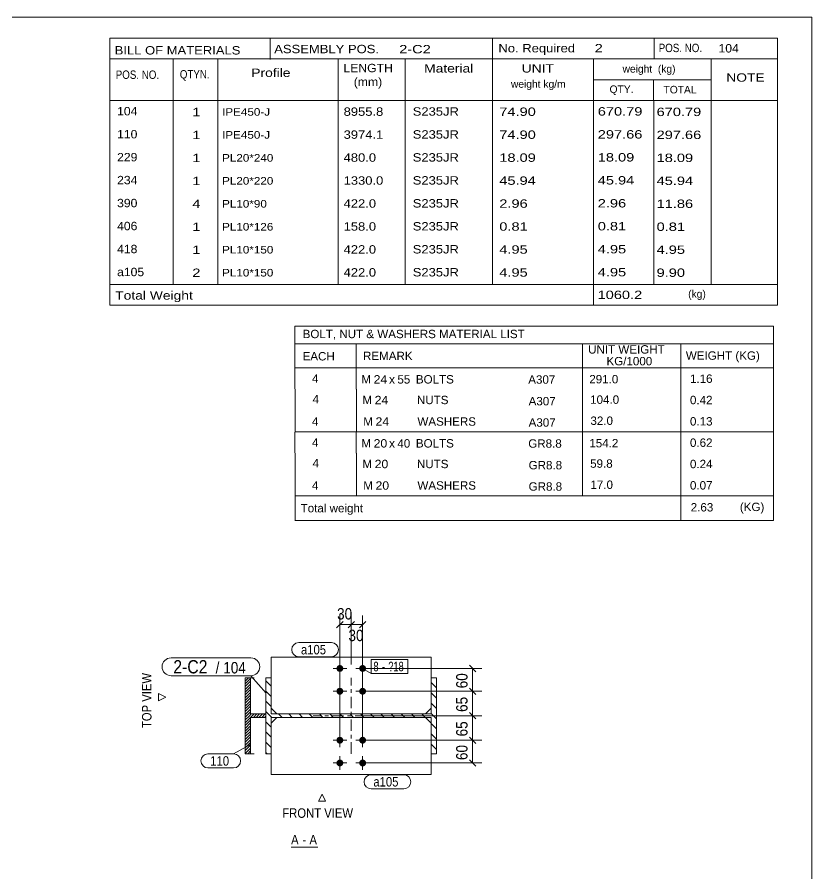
# Model space of a CAD drawing. Header units: millimetres. Extents: x 2 to 579, y 1 to 825.
# Drawn here: x 369.5 to 579, y 599.3 to 825 of the extents above; entities that cross this region are included whole.
import ezdxf

# ---------------------------------------------------------------- set-up
doc = ezdxf.new("R2010")
doc.units = ezdxf.units.MM
for name, pattern in [('XKITLINE00', [0]), ('XKITLINE01', [4, 1, -1, 1, -1]), ('XKITLINE03', [6, 3, -1, 1, -1])]:
    doc.linetypes.add(name, pattern=pattern)
for name, color, linetype, lineweight in [('Bolt', 3, 'Continuous', 0), ('BoltMark', 7, 'Continuous', 0), ('Dimensions', 7, 'Continuous', 0), ('DrawingSheet', 5, 'Continuous', 0), ('OtherObjectType', 7, 'Continuous', 0), ('Part', 2, 'Continuous', 0), ('PartMark', 7, 'Continuous', 0)]:
    doc.layers.add(name, color=color, linetype=linetype, lineweight=lineweight)
doc.styles.add('ARIAL', font='ARIAL.TTF')
doc.styles.add('ARIAL_NARROW', font='ARIALN.TTF')

# ---------------------------------------------------------------- blocks, each defined once
blk = doc.blocks.new('*A3')
at = {"layer": 'Part', "color": 7, "linetype": 'XKITLINE00', "lineweight": 0}
for p, q in [((436.5, 648.78), (435.1, 650.18)), ((480.1, 650.98), (480.1, 650.98)), ((480.1, 650.98), (480.1, 650.98)), ((478.75, 649.63), (478.7, 649.68)), ((480.1, 648.28), (478.75, 649.63)), ((436.5, 646.08), (435.1, 647.48)), ((480.1, 645.59), (478.7, 646.99)), ((436.5, 643.39), (435.1, 644.79)), ((480.1, 642.89), (478.7, 644.29)), ((436.67, 640.53), (435.1, 642.09)), ((439.36, 640.53), (438.46, 641.43)), ((442.06, 640.53), (441.16, 641.43)), ((444.75, 640.53), (443.85, 641.43)), ((447.44, 640.53), (446.54, 641.43)), ((450.14, 640.53), (449.24, 641.43)), ((452.83, 640.53), (451.93, 641.43)), ((455.53, 640.53), (454.63, 641.43)), ((458.22, 640.53), (457.32, 641.43)), ((460.92, 640.53), (460.02, 641.43)), ((463.61, 640.53), (462.71, 641.43)), ((466.3, 640.53), (465.4, 641.43)), ((469, 640.53), (468.1, 641.43)), ((471.69, 640.53), (470.79, 641.43)), ((474.39, 640.53), (473.49, 641.43)), ((477.08, 640.53), (476.18, 641.43)), ((480.1, 640.2), (478.7, 641.6)), ((436.5, 638), (435.1, 639.4)), ((480.1, 637.51), (478.7, 638.91)), ((436.5, 635.31), (435.1, 636.71)), ((480.1, 634.81), (478.7, 636.21)), ((436.5, 632.61), (435.1, 634.01)), ((480.1, 632.12), (478.7, 633.52)), ((435.44, 630.98), (435.1, 631.32))]:
    blk.add_line(p, q, dxfattribs=at)
blk = doc.blocks.new('*A4')
at = {"layer": 'Part', "color": 7, "linetype": 'XKITLINE00', "lineweight": 0}
for p, q in [((429.8, 650.98), (429.66, 650.84)), ((430.53, 650.98), (429.66, 650.11)), ((431.07, 650.78), (429.66, 649.38)), ((431.07, 650.05), (429.66, 648.64)), ((431.07, 649.32), (429.66, 647.91)), ((431.07, 648.58), (429.66, 647.18)), ((431.07, 647.85), (429.66, 646.45)), ((431.07, 647.12), (429.66, 645.71)), ((431.07, 646.39), (429.66, 644.98)), ((431.07, 645.65), (429.66, 644.25)), ((431.07, 644.92), (429.66, 643.52)), ((431.07, 644.19), (429.66, 642.78)), ((431.07, 643.46), (429.66, 642.05)), ((429.97, 641.62), (429.66, 641.32)), ((430.34, 641.26), (429.66, 640.58)), ((431.07, 642.72), (429.97, 641.62)), ((431.07, 641.99), (430.34, 641.26)), ((431.24, 641.43), (430.7, 640.89)), ((431.97, 641.43), (431.07, 640.53)), ((432.7, 641.43), (431.8, 640.53)), ((433.43, 641.43), (432.53, 640.53)), ((434.17, 641.43), (433.27, 640.53)), ((434.9, 641.43), (434, 640.53)), ((430.7, 640.89), (429.66, 639.85)), ((431.07, 640.53), (429.66, 639.12)), ((431.07, 639.79), (429.66, 638.39)), ((431.07, 639.06), (429.66, 637.65)), ((435.1, 640.9), (434.73, 640.53)), ((431.07, 638.33), (429.66, 636.92)), ((431.07, 637.6), (429.66, 636.19)), ((431.07, 636.86), (429.66, 635.46)), ((431.07, 636.13), (429.66, 634.72)), ((431.07, 635.4), (429.66, 633.99)), ((431.07, 634.66), (429.66, 633.26)), ((431.07, 633.93), (429.66, 632.53)), ((431.07, 633.2), (429.66, 631.79)), ((431.07, 632.47), (429.66, 631.06)), ((431.07, 631.73), (430.31, 630.98))]:
    blk.add_line(p, q, dxfattribs=at)
blk = doc.blocks.new('*A52')
at = {"layer": 'Bolt'}
for points in [[(455.5, 653.38), (455.5, 653.34), (455.49, 653.29), (455.48, 653.25), (455.47, 653.21), (455.46, 653.16), (455.45, 653.12), (455.43, 653.08), (455.41, 653.04), (455.39, 653), (455.37, 652.96), (455.35, 652.93), (455.32, 652.89), (455.3, 652.85), (455.27, 652.82), (455.24, 652.79), (455.2, 652.76), (455.17, 652.73), (455.14, 652.7), (455.1, 652.68), (455.06, 652.65), (455.02, 652.63), (454.98, 652.61), (454.94, 652.59), (454.9, 652.58), (454.86, 652.56), (454.82, 652.55), (454.78, 652.54), (454.73, 652.54), (454.69, 652.53), (454.64, 652.53), (454.6, 652.53), (454.56, 652.53), (454.51, 652.53), (454.47, 652.54), (454.42, 652.54), (454.38, 652.55), (454.34, 652.56), (454.3, 652.58), (454.26, 652.59), (454.22, 652.61), (454.18, 652.63), (454.14, 652.65), (454.1, 652.68), (454.06, 652.7), (454.03, 652.73), (454, 652.76), (453.96, 652.79), (453.93, 652.82), (453.9, 652.85), (453.88, 652.89), (453.85, 652.93), (453.83, 652.96), (453.81, 653), (453.79, 653.04), (453.77, 653.08), (453.75, 653.12), (453.74, 653.16), (453.73, 653.21), (453.72, 653.25), (453.71, 653.29), (453.7, 653.34), (453.7, 653.38), (453.7, 653.43), (453.7, 653.47), (453.7, 653.51), (453.71, 653.56), (453.72, 653.6), (453.73, 653.64), (453.74, 653.69), (453.75, 653.73), (453.77, 653.77), (453.79, 653.81), (453.81, 653.85), (453.83, 653.89), (453.85, 653.93), (453.88, 653.96), (453.9, 654), (453.93, 654.03), (453.96, 654.06), (454, 654.09), (454.03, 654.12), (454.06, 654.15), (454.1, 654.17), (454.14, 654.2), (454.18, 654.22), (454.22, 654.24), (454.26, 654.26), (454.3, 654.27), (454.34, 654.29), (454.38, 654.3), (454.42, 654.31), (454.47, 654.32), (454.51, 654.32), (454.56, 654.32), (454.6, 654.33), (454.64, 654.32), (454.69, 654.32), (454.73, 654.32), (454.78, 654.31), (454.82, 654.3), (454.86, 654.29), (454.9, 654.27), (454.94, 654.26), (454.98, 654.24), (455.02, 654.22), (455.06, 654.2), (455.1, 654.17), (455.14, 654.15), (455.17, 654.12), (455.2, 654.09), (455.24, 654.06), (455.27, 654.03), (455.3, 654), (455.32, 653.96), (455.35, 653.93), (455.37, 653.89), (455.39, 653.85), (455.41, 653.81), (455.43, 653.77), (455.45, 653.73), (455.46, 653.69), (455.47, 653.64), (455.48, 653.6), (455.49, 653.56), (455.5, 653.51), (455.5, 653.47), (455.5, 653.43)], [(461.5, 653.38), (461.5, 653.34), (461.49, 653.29), (461.48, 653.25), (461.47, 653.21), (461.46, 653.16), (461.45, 653.12), (461.43, 653.08), (461.41, 653.04), (461.39, 653), (461.37, 652.96), (461.35, 652.93), (461.32, 652.89), (461.3, 652.85), (461.27, 652.82), (461.24, 652.79), (461.2, 652.76), (461.17, 652.73), (461.14, 652.7), (461.1, 652.68), (461.06, 652.65), (461.02, 652.63), (460.98, 652.61), (460.94, 652.59), (460.9, 652.58), (460.86, 652.56), (460.82, 652.55), (460.78, 652.54), (460.73, 652.54), (460.69, 652.53), (460.64, 652.53), (460.6, 652.53), (460.56, 652.53), (460.51, 652.53), (460.47, 652.54), (460.42, 652.54), (460.38, 652.55), (460.34, 652.56), (460.3, 652.58), (460.26, 652.59), (460.22, 652.61), (460.18, 652.63), (460.14, 652.65), (460.1, 652.68), (460.06, 652.7), (460.03, 652.73), (460, 652.76), (459.96, 652.79), (459.93, 652.82), (459.9, 652.85), (459.88, 652.89), (459.85, 652.93), (459.83, 652.96), (459.81, 653), (459.79, 653.04), (459.77, 653.08), (459.75, 653.12), (459.74, 653.16), (459.73, 653.21), (459.72, 653.25), (459.71, 653.29), (459.7, 653.34), (459.7, 653.38), (459.7, 653.43), (459.7, 653.47), (459.7, 653.51), (459.71, 653.56), (459.72, 653.6), (459.73, 653.64), (459.74, 653.69), (459.75, 653.73), (459.77, 653.77), (459.79, 653.81), (459.81, 653.85), (459.83, 653.89), (459.85, 653.93), (459.88, 653.96), (459.9, 654), (459.93, 654.03), (459.96, 654.06), (460, 654.09), (460.03, 654.12), (460.06, 654.15), (460.1, 654.17), (460.14, 654.2), (460.18, 654.22), (460.22, 654.24), (460.26, 654.26), (460.3, 654.27), (460.34, 654.29), (460.38, 654.3), (460.42, 654.31), (460.47, 654.32), (460.51, 654.32), (460.56, 654.32), (460.6, 654.33), (460.64, 654.32), (460.69, 654.32), (460.73, 654.32), (460.78, 654.31), (460.82, 654.3), (460.86, 654.29), (460.9, 654.27), (460.94, 654.26), (460.98, 654.24), (461.02, 654.22), (461.06, 654.2), (461.1, 654.17), (461.14, 654.15), (461.17, 654.12), (461.2, 654.09), (461.24, 654.06), (461.27, 654.03), (461.3, 654), (461.32, 653.96), (461.35, 653.93), (461.37, 653.89), (461.39, 653.85), (461.41, 653.81), (461.43, 653.77), (461.45, 653.73), (461.46, 653.69), (461.47, 653.64), (461.48, 653.6), (461.49, 653.56), (461.5, 653.51), (461.5, 653.47), (461.5, 653.43)], [(455.5, 647.38), (455.5, 647.34), (455.49, 647.29), (455.48, 647.25), (455.47, 647.21), (455.46, 647.16), (455.45, 647.12), (455.43, 647.08), (455.41, 647.04), (455.39, 647), (455.37, 646.96), (455.35, 646.93), (455.32, 646.89), (455.3, 646.85), (455.27, 646.82), (455.24, 646.79), (455.2, 646.76), (455.17, 646.73), (455.14, 646.7), (455.1, 646.68), (455.06, 646.65), (455.02, 646.63), (454.98, 646.61), (454.94, 646.59), (454.9, 646.58), (454.86, 646.56), (454.82, 646.55), (454.78, 646.54), (454.73, 646.54), (454.69, 646.53), (454.64, 646.53), (454.6, 646.53), (454.56, 646.53), (454.51, 646.53), (454.47, 646.54), (454.42, 646.54), (454.38, 646.55), (454.34, 646.56), (454.3, 646.58), (454.26, 646.59), (454.22, 646.61), (454.18, 646.63), (454.14, 646.65), (454.1, 646.68), (454.06, 646.7), (454.03, 646.73), (454, 646.76), (453.96, 646.79), (453.93, 646.82), (453.9, 646.85), (453.88, 646.89), (453.85, 646.93), (453.83, 646.96), (453.81, 647), (453.79, 647.04), (453.77, 647.08), (453.75, 647.12), (453.74, 647.16), (453.73, 647.21), (453.72, 647.25), (453.71, 647.29), (453.7, 647.34), (453.7, 647.38), (453.7, 647.43), (453.7, 647.47), (453.7, 647.51), (453.71, 647.56), (453.72, 647.6), (453.73, 647.64), (453.74, 647.69), (453.75, 647.73), (453.77, 647.77), (453.79, 647.81), (453.81, 647.85), (453.83, 647.89), (453.85, 647.93), (453.88, 647.96), (453.9, 648), (453.93, 648.03), (453.96, 648.06), (454, 648.09), (454.03, 648.12), (454.06, 648.15), (454.1, 648.17), (454.14, 648.2), (454.18, 648.22), (454.22, 648.24), (454.26, 648.26), (454.3, 648.27), (454.34, 648.29), (454.38, 648.3), (454.42, 648.31), (454.47, 648.32), (454.51, 648.32), (454.56, 648.32), (454.6, 648.33), (454.64, 648.32), (454.69, 648.32), (454.73, 648.32), (454.78, 648.31), (454.82, 648.3), (454.86, 648.29), (454.9, 648.27), (454.94, 648.26), (454.98, 648.24), (455.02, 648.22), (455.06, 648.2), (455.1, 648.17), (455.14, 648.15), (455.17, 648.12), (455.2, 648.09), (455.24, 648.06), (455.27, 648.03), (455.3, 648), (455.32, 647.96), (455.35, 647.93), (455.37, 647.89), (455.39, 647.85), (455.41, 647.81), (455.43, 647.77), (455.45, 647.73), (455.46, 647.69), (455.47, 647.64), (455.48, 647.6), (455.49, 647.56), (455.5, 647.51), (455.5, 647.47), (455.5, 647.43)], [(461.5, 647.38), (461.5, 647.34), (461.49, 647.29), (461.48, 647.25), (461.47, 647.21), (461.46, 647.16), (461.45, 647.12), (461.43, 647.08), (461.41, 647.04), (461.39, 647), (461.37, 646.96), (461.35, 646.93), (461.32, 646.89), (461.3, 646.85), (461.27, 646.82), (461.24, 646.79), (461.2, 646.76), (461.17, 646.73), (461.14, 646.7), (461.1, 646.68), (461.06, 646.65), (461.02, 646.63), (460.98, 646.61), (460.94, 646.59), (460.9, 646.58), (460.86, 646.56), (460.82, 646.55), (460.78, 646.54), (460.73, 646.54), (460.69, 646.53), (460.64, 646.53), (460.6, 646.53), (460.56, 646.53), (460.51, 646.53), (460.47, 646.54), (460.42, 646.54), (460.38, 646.55), (460.34, 646.56), (460.3, 646.58), (460.26, 646.59), (460.22, 646.61), (460.18, 646.63), (460.14, 646.65), (460.1, 646.68), (460.06, 646.7), (460.03, 646.73), (460, 646.76), (459.96, 646.79), (459.93, 646.82), (459.9, 646.85), (459.88, 646.89), (459.85, 646.93), (459.83, 646.96), (459.81, 647), (459.79, 647.04), (459.77, 647.08), (459.75, 647.12), (459.74, 647.16), (459.73, 647.21), (459.72, 647.25), (459.71, 647.29), (459.7, 647.34), (459.7, 647.38), (459.7, 647.43), (459.7, 647.47), (459.7, 647.51), (459.71, 647.56), (459.72, 647.6), (459.73, 647.64), (459.74, 647.69), (459.75, 647.73), (459.77, 647.77), (459.79, 647.81), (459.81, 647.85), (459.83, 647.89), (459.85, 647.93), (459.88, 647.96), (459.9, 648), (459.93, 648.03), (459.96, 648.06), (460, 648.09), (460.03, 648.12), (460.06, 648.15), (460.1, 648.17), (460.14, 648.2), (460.18, 648.22), (460.22, 648.24), (460.26, 648.26), (460.3, 648.27), (460.34, 648.29), (460.38, 648.3), (460.42, 648.31), (460.47, 648.32), (460.51, 648.32), (460.56, 648.32), (460.6, 648.33), (460.64, 648.32), (460.69, 648.32), (460.73, 648.32), (460.78, 648.31), (460.82, 648.3), (460.86, 648.29), (460.9, 648.27), (460.94, 648.26), (460.98, 648.24), (461.02, 648.22), (461.06, 648.2), (461.1, 648.17), (461.14, 648.15), (461.17, 648.12), (461.2, 648.09), (461.24, 648.06), (461.27, 648.03), (461.3, 648), (461.32, 647.96), (461.35, 647.93), (461.37, 647.89), (461.39, 647.85), (461.41, 647.81), (461.43, 647.77), (461.45, 647.73), (461.46, 647.69), (461.47, 647.64), (461.48, 647.6), (461.49, 647.56), (461.5, 647.51), (461.5, 647.47), (461.5, 647.43)]]:
    blk.add_hatch(color=3, dxfattribs=at).paths.add_polyline_path(points, flags=17)
at = {"layer": 'Bolt', "color": 3, "linetype": 'XKITLINE00', "lineweight": 0}
for p, q in [((454.6, 655.23), (454.6, 651.63)), ((460.6, 655.23), (460.6, 651.63)), ((452.8, 653.43), (456.4, 653.43)), ((458.8, 653.43), (462.4, 653.43)), ((454.6, 649.23), (454.6, 645.63)), ((460.6, 649.23), (460.6, 645.63)), ((452.8, 647.43), (456.4, 647.43)), ((458.8, 647.43), (462.4, 647.43))]:
    blk.add_line(p, q, dxfattribs=at)
blk = doc.blocks.new('*A53')
at = {"layer": 'Bolt'}
for points in [[(453.7, 634.57), (453.7, 634.61), (453.71, 634.66), (453.72, 634.7), (453.73, 634.74), (453.74, 634.79), (453.75, 634.83), (453.77, 634.87), (453.79, 634.91), (453.81, 634.95), (453.83, 634.99), (453.85, 635.03), (453.88, 635.06), (453.9, 635.1), (453.93, 635.13), (453.96, 635.16), (454, 635.19), (454.03, 635.22), (454.06, 635.25), (454.1, 635.27), (454.14, 635.3), (454.18, 635.32), (454.22, 635.34), (454.26, 635.36), (454.3, 635.37), (454.34, 635.39), (454.38, 635.4), (454.42, 635.41), (454.47, 635.42), (454.51, 635.42), (454.56, 635.42), (454.6, 635.43), (454.64, 635.42), (454.69, 635.42), (454.73, 635.42), (454.78, 635.41), (454.82, 635.4), (454.86, 635.39), (454.9, 635.37), (454.94, 635.36), (454.98, 635.34), (455.02, 635.32), (455.06, 635.3), (455.1, 635.27), (455.14, 635.25), (455.17, 635.22), (455.2, 635.19), (455.24, 635.16), (455.27, 635.13), (455.3, 635.1), (455.32, 635.06), (455.35, 635.03), (455.37, 634.99), (455.39, 634.95), (455.41, 634.91), (455.43, 634.87), (455.45, 634.83), (455.46, 634.79), (455.47, 634.74), (455.48, 634.7), (455.49, 634.66), (455.5, 634.61), (455.5, 634.57), (455.5, 634.53), (455.5, 634.48), (455.5, 634.44), (455.49, 634.39), (455.48, 634.35), (455.47, 634.31), (455.46, 634.26), (455.45, 634.22), (455.43, 634.18), (455.41, 634.14), (455.39, 634.1), (455.37, 634.06), (455.35, 634.03), (455.32, 633.99), (455.3, 633.95), (455.27, 633.92), (455.24, 633.89), (455.2, 633.86), (455.17, 633.83), (455.14, 633.8), (455.1, 633.78), (455.06, 633.75), (455.02, 633.73), (454.98, 633.71), (454.94, 633.69), (454.9, 633.68), (454.86, 633.66), (454.82, 633.65), (454.78, 633.64), (454.73, 633.64), (454.69, 633.63), (454.64, 633.63), (454.6, 633.63), (454.56, 633.63), (454.51, 633.63), (454.47, 633.64), (454.42, 633.64), (454.38, 633.65), (454.34, 633.66), (454.3, 633.68), (454.26, 633.69), (454.22, 633.71), (454.18, 633.73), (454.14, 633.75), (454.1, 633.78), (454.06, 633.8), (454.03, 633.83), (454, 633.86), (453.96, 633.89), (453.93, 633.92), (453.9, 633.95), (453.88, 633.99), (453.85, 634.03), (453.83, 634.06), (453.81, 634.1), (453.79, 634.14), (453.77, 634.18), (453.75, 634.22), (453.74, 634.26), (453.73, 634.31), (453.72, 634.35), (453.71, 634.39), (453.7, 634.44), (453.7, 634.48), (453.7, 634.53)], [(459.7, 634.57), (459.7, 634.61), (459.71, 634.66), (459.72, 634.7), (459.73, 634.74), (459.74, 634.79), (459.75, 634.83), (459.77, 634.87), (459.79, 634.91), (459.81, 634.95), (459.83, 634.99), (459.85, 635.03), (459.88, 635.06), (459.9, 635.1), (459.93, 635.13), (459.96, 635.16), (460, 635.19), (460.03, 635.22), (460.06, 635.25), (460.1, 635.27), (460.14, 635.3), (460.18, 635.32), (460.22, 635.34), (460.26, 635.36), (460.3, 635.37), (460.34, 635.39), (460.38, 635.4), (460.42, 635.41), (460.47, 635.42), (460.51, 635.42), (460.56, 635.42), (460.6, 635.43), (460.64, 635.42), (460.69, 635.42), (460.73, 635.42), (460.78, 635.41), (460.82, 635.4), (460.86, 635.39), (460.9, 635.37), (460.94, 635.36), (460.98, 635.34), (461.02, 635.32), (461.06, 635.3), (461.1, 635.27), (461.14, 635.25), (461.17, 635.22), (461.2, 635.19), (461.24, 635.16), (461.27, 635.13), (461.3, 635.1), (461.32, 635.06), (461.35, 635.03), (461.37, 634.99), (461.39, 634.95), (461.41, 634.91), (461.43, 634.87), (461.45, 634.83), (461.46, 634.79), (461.47, 634.74), (461.48, 634.7), (461.49, 634.66), (461.5, 634.61), (461.5, 634.57), (461.5, 634.53), (461.5, 634.48), (461.5, 634.44), (461.49, 634.39), (461.48, 634.35), (461.47, 634.31), (461.46, 634.26), (461.45, 634.22), (461.43, 634.18), (461.41, 634.14), (461.39, 634.1), (461.37, 634.06), (461.35, 634.03), (461.32, 633.99), (461.3, 633.95), (461.27, 633.92), (461.24, 633.89), (461.2, 633.86), (461.17, 633.83), (461.14, 633.8), (461.1, 633.78), (461.06, 633.75), (461.02, 633.73), (460.98, 633.71), (460.94, 633.69), (460.9, 633.68), (460.86, 633.66), (460.82, 633.65), (460.78, 633.64), (460.73, 633.64), (460.69, 633.63), (460.64, 633.63), (460.6, 633.63), (460.56, 633.63), (460.51, 633.63), (460.47, 633.64), (460.42, 633.64), (460.38, 633.65), (460.34, 633.66), (460.3, 633.68), (460.26, 633.69), (460.22, 633.71), (460.18, 633.73), (460.14, 633.75), (460.1, 633.78), (460.06, 633.8), (460.03, 633.83), (460, 633.86), (459.96, 633.89), (459.93, 633.92), (459.9, 633.95), (459.88, 633.99), (459.85, 634.03), (459.83, 634.06), (459.81, 634.1), (459.79, 634.14), (459.77, 634.18), (459.75, 634.22), (459.74, 634.26), (459.73, 634.31), (459.72, 634.35), (459.71, 634.39), (459.7, 634.44), (459.7, 634.48), (459.7, 634.53)], [(453.7, 628.57), (453.7, 628.61), (453.71, 628.66), (453.72, 628.7), (453.73, 628.74), (453.74, 628.79), (453.75, 628.83), (453.77, 628.87), (453.79, 628.91), (453.81, 628.95), (453.83, 628.99), (453.85, 629.03), (453.88, 629.06), (453.9, 629.1), (453.93, 629.13), (453.96, 629.16), (454, 629.19), (454.03, 629.22), (454.06, 629.25), (454.1, 629.27), (454.14, 629.3), (454.18, 629.32), (454.22, 629.34), (454.26, 629.36), (454.3, 629.37), (454.34, 629.39), (454.38, 629.4), (454.42, 629.41), (454.47, 629.42), (454.51, 629.42), (454.56, 629.42), (454.6, 629.43), (454.64, 629.42), (454.69, 629.42), (454.73, 629.42), (454.78, 629.41), (454.82, 629.4), (454.86, 629.39), (454.9, 629.37), (454.94, 629.36), (454.98, 629.34), (455.02, 629.32), (455.06, 629.3), (455.1, 629.27), (455.14, 629.25), (455.17, 629.22), (455.2, 629.19), (455.24, 629.16), (455.27, 629.13), (455.3, 629.1), (455.32, 629.06), (455.35, 629.03), (455.37, 628.99), (455.39, 628.95), (455.41, 628.91), (455.43, 628.87), (455.45, 628.83), (455.46, 628.79), (455.47, 628.74), (455.48, 628.7), (455.49, 628.66), (455.5, 628.61), (455.5, 628.57), (455.5, 628.53), (455.5, 628.48), (455.5, 628.44), (455.49, 628.39), (455.48, 628.35), (455.47, 628.31), (455.46, 628.26), (455.45, 628.22), (455.43, 628.18), (455.41, 628.14), (455.39, 628.1), (455.37, 628.06), (455.35, 628.03), (455.32, 627.99), (455.3, 627.95), (455.27, 627.92), (455.24, 627.89), (455.2, 627.86), (455.17, 627.83), (455.14, 627.8), (455.1, 627.78), (455.06, 627.75), (455.02, 627.73), (454.98, 627.71), (454.94, 627.69), (454.9, 627.68), (454.86, 627.66), (454.82, 627.65), (454.78, 627.64), (454.73, 627.64), (454.69, 627.63), (454.64, 627.63), (454.6, 627.63), (454.56, 627.63), (454.51, 627.63), (454.47, 627.64), (454.42, 627.64), (454.38, 627.65), (454.34, 627.66), (454.3, 627.68), (454.26, 627.69), (454.22, 627.71), (454.18, 627.73), (454.14, 627.75), (454.1, 627.78), (454.06, 627.8), (454.03, 627.83), (454, 627.86), (453.96, 627.89), (453.93, 627.92), (453.9, 627.95), (453.88, 627.99), (453.85, 628.03), (453.83, 628.06), (453.81, 628.1), (453.79, 628.14), (453.77, 628.18), (453.75, 628.22), (453.74, 628.26), (453.73, 628.31), (453.72, 628.35), (453.71, 628.39), (453.7, 628.44), (453.7, 628.48), (453.7, 628.53)], [(459.7, 628.57), (459.7, 628.61), (459.71, 628.66), (459.72, 628.7), (459.73, 628.74), (459.74, 628.79), (459.75, 628.83), (459.77, 628.87), (459.79, 628.91), (459.81, 628.95), (459.83, 628.99), (459.85, 629.03), (459.88, 629.06), (459.9, 629.1), (459.93, 629.13), (459.96, 629.16), (460, 629.19), (460.03, 629.22), (460.06, 629.25), (460.1, 629.27), (460.14, 629.3), (460.18, 629.32), (460.22, 629.34), (460.26, 629.36), (460.3, 629.37), (460.34, 629.39), (460.38, 629.4), (460.42, 629.41), (460.47, 629.42), (460.51, 629.42), (460.56, 629.42), (460.6, 629.43), (460.64, 629.42), (460.69, 629.42), (460.73, 629.42), (460.78, 629.41), (460.82, 629.4), (460.86, 629.39), (460.9, 629.37), (460.94, 629.36), (460.98, 629.34), (461.02, 629.32), (461.06, 629.3), (461.1, 629.27), (461.14, 629.25), (461.17, 629.22), (461.2, 629.19), (461.24, 629.16), (461.27, 629.13), (461.3, 629.1), (461.32, 629.06), (461.35, 629.03), (461.37, 628.99), (461.39, 628.95), (461.41, 628.91), (461.43, 628.87), (461.45, 628.83), (461.46, 628.79), (461.47, 628.74), (461.48, 628.7), (461.49, 628.66), (461.5, 628.61), (461.5, 628.57), (461.5, 628.53), (461.5, 628.48), (461.5, 628.44), (461.49, 628.39), (461.48, 628.35), (461.47, 628.31), (461.46, 628.26), (461.45, 628.22), (461.43, 628.18), (461.41, 628.14), (461.39, 628.1), (461.37, 628.06), (461.35, 628.03), (461.32, 627.99), (461.3, 627.95), (461.27, 627.92), (461.24, 627.89), (461.2, 627.86), (461.17, 627.83), (461.14, 627.8), (461.1, 627.78), (461.06, 627.75), (461.02, 627.73), (460.98, 627.71), (460.94, 627.69), (460.9, 627.68), (460.86, 627.66), (460.82, 627.65), (460.78, 627.64), (460.73, 627.64), (460.69, 627.63), (460.64, 627.63), (460.6, 627.63), (460.56, 627.63), (460.51, 627.63), (460.47, 627.64), (460.42, 627.64), (460.38, 627.65), (460.34, 627.66), (460.3, 627.68), (460.26, 627.69), (460.22, 627.71), (460.18, 627.73), (460.14, 627.75), (460.1, 627.78), (460.06, 627.8), (460.03, 627.83), (460, 627.86), (459.96, 627.89), (459.93, 627.92), (459.9, 627.95), (459.88, 627.99), (459.85, 628.03), (459.83, 628.06), (459.81, 628.1), (459.79, 628.14), (459.77, 628.18), (459.75, 628.22), (459.74, 628.26), (459.73, 628.31), (459.72, 628.35), (459.71, 628.39), (459.7, 628.44), (459.7, 628.48), (459.7, 628.53)]]:
    blk.add_hatch(color=3, dxfattribs=at).paths.add_polyline_path(points, flags=17)
at = {"layer": 'Bolt', "color": 3, "linetype": 'XKITLINE00', "lineweight": 0}
for p, q in [((456.4, 634.53), (452.8, 634.53)), ((454.6, 632.73), (454.6, 636.33)), ((462.4, 634.53), (458.8, 634.53)), ((460.6, 632.73), (460.6, 636.33)), ((454.6, 626.73), (454.6, 630.33)), ((460.6, 626.73), (460.6, 630.33)), ((456.4, 628.53), (452.8, 628.53)), ((462.4, 628.53), (458.8, 628.53))]:
    blk.add_line(p, q, dxfattribs=at)
blk = doc.blocks.new('*A54')
at = {"layer": 'Part', "color": 2, "linetype": 'XKITLINE00', "lineweight": 0}
for p, q in [((435.1, 630.98), (435.1, 650.98)), ((435.1, 650.98), (436.5, 650.98)), ((436.5, 650.98), (436.5, 641.43)), ((478.7, 641.43), (478.7, 650.98)), ((478.7, 650.98), (480.1, 650.98)), ((480.1, 650.98), (480.1, 630.98)), ((436.5, 641.43), (478.7, 641.43)), ((478.7, 640.53), (436.5, 640.53)), ((436.5, 640.53), (436.5, 630.98)), ((478.7, 630.98), (478.7, 640.53)), ((436.5, 630.98), (435.1, 630.98)), ((480.1, 630.98), (478.7, 630.98))]:
    blk.add_line(p, q, dxfattribs=at)
at = {"layer": 'Part', "color": 7, "linetype": 'XKITLINE03', "lineweight": 0}
for p, q in [((457.6, 630.98), (457.6, 650.98)), ((467.6, 640.98), (447.6, 640.98))]:
    blk.add_line(p, q, dxfattribs=at)
blk = doc.blocks.new('*A55')
at = {"layer": 'Part', "color": 2, "linetype": 'XKITLINE00', "lineweight": 0}
for p, q in [((436.5, 656.43), (436.5, 650.98)), ((436.5, 656.43), (478.7, 656.43)), ((478.7, 656.43), (478.7, 650.98)), ((436.5, 642.93), (438, 641.43)), ((478.7, 642.93), (477.2, 641.43))]:
    blk.add_line(p, q, dxfattribs=at)
at = {"layer": 'Part', "color": 7, "linetype": 'XKITLINE01', "lineweight": 0}
for p, q in [((436.5, 650.98), (436.5, 642.93)), ((478.7, 650.98), (478.7, 642.93)), ((438, 641.43), (477.2, 641.43))]:
    blk.add_line(p, q, dxfattribs=at)
blk = doc.blocks.new('*A56')
at = {"layer": 'Part', "color": 2, "linetype": 'XKITLINE00', "lineweight": 0}
for p, q in [((438, 640.53), (436.5, 639.03)), ((478.7, 639.03), (477.2, 640.53)), ((436.5, 625.53), (436.5, 630.98)), ((478.7, 625.53), (478.7, 630.98)), ((436.5, 625.53), (478.7, 625.53))]:
    blk.add_line(p, q, dxfattribs=at)
at = {"layer": 'Part', "color": 7, "linetype": 'XKITLINE01', "lineweight": 0}
for p, q in [((436.5, 630.98), (436.5, 639.03)), ((477.2, 640.53), (438, 640.53)), ((478.7, 630.98), (478.7, 639.03))]:
    blk.add_line(p, q, dxfattribs=at)
blk = doc.blocks.new('*A57')
at = {"layer": 'Part', "color": 2, "linetype": 'XKITLINE00', "lineweight": 0}
for p, q in [((429.66, 630.98), (429.66, 650.98)), ((429.66, 650.98), (432.03, 650.98)), ((431.07, 650.98), (431.07, 641.43)), ((431.07, 641.43), (435.1, 641.43)), ((435.1, 641.43), (435.1, 640.53)), ((431.07, 630.98), (431.07, 640.53)), ((431.07, 640.53), (435.1, 640.53)), ((435.1, 640.53), (435.1, 640.53)), ((432.03, 630.98), (429.66, 630.98))]:
    blk.add_line(p, q, dxfattribs=at)
blk = doc.blocks.new('*A65')
at = {"layer": 'DrawingSheet', "color": 5, "linetype": 'XKITLINE00', "lineweight": 0}
for p, q in [((579, 825), (5, 825)), ((579, 5), (579, 825))]:
    blk.add_line(p, q, dxfattribs=at)
blk = doc.blocks.new('*A66')
at = {"layer": 'OtherObjectType', "color": 7, "linetype": 'XKITLINE00', "lineweight": 0}
for p, q in [((442.76, 743.6), (442.75, 732.6)), ((442.76, 743.6), (568.88, 743.6)), ((568.88, 743.6), (568.88, 732.6)), ((442.75, 738.95), (568.88, 738.95)), ((458.87, 738.96), (458.87, 732.6)), ((518.57, 738.96), (518.57, 732.6)), ((544.47, 738.94), (544.47, 732.6)), ((442.76, 732.57), (442.76, 727.07)), ((442.77, 732.6), (568.88, 732.6)), ((458.92, 732.6), (458.92, 726.98)), ((518.57, 732.6), (518.57, 726.98)), ((544.5, 732.6), (544.5, 727.1)), ((568.88, 732.6), (568.88, 727.1)), ((442.79, 726.98), (442.79, 721.37)), ((458.95, 726.98), (458.95, 721.36)), ((518.57, 726.98), (518.57, 721.36)), ((544.5, 726.98), (544.5, 721.48)), ((568.88, 726.98), (568.88, 721.48)), ((442.79, 721.35), (442.79, 715.78)), ((458.95, 721.36), (458.95, 715.74)), ((518.57, 721.36), (518.57, 715.74)), ((544.5, 721.36), (544.5, 715.75)), ((568.88, 721.36), (568.88, 715.75)), ((568.88, 715.75), (442.75, 715.78)), ((442.76, 715.71), (442.76, 710.21)), ((458.92, 715.74), (458.92, 710.12)), ((518.57, 715.74), (518.57, 710.12)), ((544.5, 715.74), (544.5, 710.24)), ((568.88, 715.74), (568.88, 710.24)), ((442.79, 710.12), (442.79, 704.51)), ((458.95, 710.12), (458.95, 704.51)), ((518.57, 710.12), (518.57, 704.51)), ((544.5, 710.12), (544.5, 704.62)), ((568.88, 710.12), (568.88, 704.62)), ((442.79, 704.49), (442.79, 698.92)), ((458.95, 704.5), (458.95, 698.89)), ((518.57, 704.51), (518.57, 698.89)), ((544.5, 704.5), (544.5, 698.9)), ((568.88, 704.5), (568.88, 698.89)), ((568.88, 698.89), (442.75, 698.92)), ((442.78, 698.89), (442.78, 692.48)), ((442.85, 698.88), (568.87, 698.89)), ((544.5, 698.85), (544.5, 692.44)), ((568.87, 698.86), (568.87, 692.44)), ((442.77, 692.44), (568.87, 692.44))]:
    blk.add_line(p, q, dxfattribs=at)
at = {"layer": 'OtherObjectType', "color": 7, "style": 'ARIAL_NARROW'}
for s, width, p in [('BOLT, NUT & WASHERS MATERIAL LIST', 1.211571, (444.79, 740.44)), ('UNIT WEIGHT', 1.211571, (520.03, 736.37)), ('EACH', 1.211571, (444.78, 734.57)), ('REMARK', 1.211571, (460.7, 734.66)), ('WEIGHT (KG)', 1.211571, (545.78, 734.75)), (' KG/1000', 1.211571, (524.02, 733.28)), ('4', 1.211571, (447.26, 728.7)), ('M', 1.211571, (460.26, 728.5)), ('24', 1.275, (463.5, 728.48)), ('x', 1.211571, (467.58, 728.48)), ('55', 1.211571, (469.76, 728.47)), ('BOLTS', 1.211571, (474.63, 728.49)), ('A307', 1.211571, (504.25, 728.44)), ('291.0', 1.211571, (520.34, 728.53)), ('1.16', 1.211571, (546.87, 728.66)), ('4', 1.211571, (447.4, 723.26)), ('M', 1.211571, (460.54, 723.06)), ('24', 1.275, (463.78, 723.04)), ('NUTS', 1.211571, (474.91, 723.06)), ('A307', 1.211571, (504.35, 722.74)), ('104.0', 1.211571, (520.56, 723.15)), ('0.42', 1.211571, (546.87, 723.04)), ('4', 1.211571, (447.24, 717.39)), ('M', 1.211571, (460.76, 717.39)), ('24', 1.275, (464, 717.37)), ('WASHERS', 1.211571, (475.04, 717.38)), ('A307', 1.211571, (504.35, 717.12)), ('32.0', 1.211571, (520.64, 717.59)), ('0.13', 1.211571, (546.87, 717.43)), ('4', 1.211571, (447.26, 711.85)), ('M', 1.211571, (460.26, 711.64)), ('20', 1.275, (463.5, 711.62)), ('x', 1.211571, (467.58, 711.62)), ('40', 1.211571, (469.76, 711.61)), ('BOLTS', 1.211571, (474.63, 711.63)), ('GR8.8', 1.211571, (504.25, 711.58)), ('154.2', 1.211571, (520.34, 711.67)), ('0.62', 1.211571, (546.87, 711.81)), ('4', 1.211571, (447.4, 706.4)), ('M', 1.211571, (460.54, 706.21)), ('20', 1.275, (463.78, 706.19)), ('NUTS', 1.211571, (474.91, 706.2)), ('GR8.8', 1.211571, (504.35, 705.88)), ('59.8', 1.211571, (520.56, 706.3)), ('0.24', 1.211571, (546.87, 706.19)), ('4', 1.211571, (447.24, 700.53)), ('M', 1.211571, (460.76, 700.53)), ('20', 1.275, (464, 700.51)), ('WASHERS', 1.211571, (475.04, 700.53)), ('GR8.8', 1.211571, (504.35, 700.26)), ('17.0', 1.211571, (520.64, 700.73)), ('0.07', 1.211571, (546.87, 700.57)), ('Total weight', 1.211571, (444.26, 694.56)), ('2.63', 1.211571, (547.07, 694.79)), ('(KG)', 1.211571, (560.02, 694.89))]:
    blk.add_text(s, height=2.2, dxfattribs=dict(at, width=width)).set_placement(p)
blk = doc.blocks.new('*A71')
at = {"layer": 'OtherObjectType', "color": 7, "linetype": 'XKITLINE00', "lineweight": 0}
for p, q in [((393.98, 819.5), (569.98, 819.5)), ((393.98, 819.5), (393.98, 808.5)), ((436.26, 819.42), (436.26, 813.87)), ((494.85, 814), (494.85, 819.5)), ((537.43, 813.96), (537.43, 819.42)), ((569.98, 814), (569.98, 819.5)), ((393.98, 814), (569.98, 814)), ((410.64, 814), (410.64, 803)), ((422.4, 813.98), (422.4, 803.03)), ((454.12, 813.99), (454.13, 803)), ((471.78, 813.98), (471.78, 803)), ((494.85, 813.98), (494.85, 803)), ((521.43, 814), (521.43, 803)), ((552.42, 814), (552.42, 803)), ((569.98, 814), (569.98, 808.5)), ((393.98, 808.5), (393.98, 803)), ((521.45, 808.52), (552.45, 808.52)), ((537.28, 808.52), (537.28, 803)), ((569.98, 808.5), (569.98, 803)), ((393.98, 803), (569.98, 803)), ((393.98, 803), (393.98, 796.95)), ((410.63, 803), (410.63, 796.95)), ((422.44, 802.99), (422.44, 796.95)), ((454.12, 803), (454.11, 796.95)), ((471.79, 803), (471.79, 796.95)), ((494.87, 803), (494.87, 796.95)), ((521.44, 803), (521.44, 796.95)), ((537.33, 802.95), (537.33, 796.95)), ((552.43, 803), (552.43, 796.95)), ((569.98, 803), (569.98, 796.95)), ((393.98, 796.95), (393.98, 790.9)), ((410.63, 796.95), (410.63, 790.9)), ((422.44, 796.94), (422.44, 790.9)), ((454.12, 796.95), (454.11, 790.9)), ((471.79, 796.95), (471.79, 790.9)), ((494.87, 796.95), (494.87, 790.9)), ((521.44, 796.95), (521.44, 790.9)), ((537.33, 796.9), (537.33, 790.9)), ((552.43, 796.95), (552.43, 790.9)), ((569.98, 796.95), (569.98, 790.9)), ((393.98, 790.9), (393.98, 784.85)), ((410.63, 790.9), (410.63, 784.85)), ((422.44, 790.89), (422.44, 784.85)), ((454.12, 790.9), (454.11, 784.85)), ((471.79, 790.9), (471.79, 784.85)), ((494.87, 790.9), (494.87, 784.85)), ((521.44, 790.9), (521.44, 784.85)), ((537.33, 790.85), (537.33, 784.85)), ((552.43, 790.9), (552.43, 784.85)), ((569.98, 790.9), (569.98, 784.85)), ((393.98, 784.85), (393.98, 778.8)), ((410.63, 784.85), (410.63, 778.8)), ((422.44, 784.84), (422.44, 778.8)), ((454.12, 784.85), (454.11, 778.8)), ((471.79, 784.85), (471.79, 778.8)), ((494.87, 784.85), (494.87, 778.8)), ((521.44, 784.85), (521.44, 778.8)), ((537.33, 784.8), (537.33, 778.8)), ((552.43, 784.85), (552.43, 778.8)), ((569.98, 784.85), (569.98, 778.8)), ((393.98, 778.8), (393.98, 772.75)), ((410.63, 778.8), (410.63, 772.75)), ((422.44, 778.79), (422.44, 772.75)), ((454.12, 778.8), (454.11, 772.75)), ((471.79, 778.8), (471.79, 772.75)), ((494.87, 778.8), (494.87, 772.75)), ((521.44, 778.8), (521.44, 772.75)), ((537.33, 778.75), (537.33, 772.75)), ((552.43, 778.8), (552.43, 772.75)), ((569.98, 778.8), (569.98, 772.75)), ((393.98, 772.75), (393.98, 766.7)), ((410.63, 772.75), (410.63, 766.7)), ((422.44, 772.74), (422.44, 766.7)), ((454.12, 772.75), (454.11, 766.7)), ((471.79, 772.75), (471.79, 766.7)), ((494.87, 772.75), (494.87, 766.7)), ((521.44, 772.75), (521.44, 766.7)), ((537.33, 772.7), (537.33, 766.7)), ((552.43, 772.75), (552.43, 766.7)), ((569.98, 772.75), (569.98, 766.7)), ((393.98, 766.7), (393.98, 760.65)), ((410.63, 766.7), (410.63, 760.65)), ((422.44, 766.69), (422.44, 760.65)), ((454.12, 766.7), (454.11, 760.65)), ((471.79, 766.7), (471.79, 760.65)), ((494.87, 766.7), (494.87, 760.65)), ((521.44, 766.7), (521.44, 760.65)), ((537.33, 766.65), (537.33, 760.65)), ((552.43, 766.7), (552.43, 760.65)), ((569.98, 766.7), (569.98, 760.65)), ((393.98, 760.65), (393.98, 754.6)), ((410.63, 760.65), (410.63, 754.6)), ((422.44, 760.64), (422.44, 754.6)), ((454.12, 760.65), (454.11, 754.6)), ((471.79, 760.65), (471.79, 754.6)), ((494.87, 760.65), (494.87, 754.6)), ((521.44, 760.65), (521.44, 754.6)), ((537.33, 760.6), (537.33, 754.6)), ((552.43, 760.65), (552.43, 754.6)), ((569.98, 760.65), (569.98, 754.6)), ((393.98, 754.6), (569.98, 754.6)), ((393.98, 754.6), (393.98, 749.1)), ((521.44, 754.6), (521.44, 749.1)), ((569.98, 754.6), (569.98, 749.1)), ((393.98, 749.1), (569.98, 749.1))]:
    blk.add_line(p, q, dxfattribs=at)
at = {"layer": 'OtherObjectType', "color": 7, "style": 'ARIAL_NARROW'}
for s, height, width, p in [('BILL OF MATERIALS', 2.2, 1.36, (395.25, 815.16)), ('ASSEMBLY POS.', 2.2, 1.36, (437.3, 815.5)), ('2-C2', 2.2, 1.525501, (470.23, 815.46)), ('No. Required', 2.2, 1.36, (496.39, 815.72)), ('2', 2.2, 1.525501, (521.75, 815.72)), ('POS. NO.', 2.2, 1.02, (538.63, 815.79)), ('104', 2.2, 1.270501, (554.4, 815.69)), ('LENGTH', 2.2, 1.275, (455.54, 810.49)), ('Material', 2.2, 1.445, (476.81, 810.41)), ('UNIT', 2.2, 1.445, (502.52, 810.4)), ('weight  (kg)', 1.98, 1.19, (529.11, 810.39)), ('POS. NO.', 2.2, 1.02, (395.53, 808.74)), ('QTYN.', 2.2, 1.02, (412.42, 808.84)), ('Profile', 2.2, 1.445, (431.26, 809.25)), ('NOTE', 2.2, 1.445, (556.44, 807.99)), ('(mm)', 2.2, 1.275, (458.26, 806.86)), ('weight kg/m', 1.98, 1.19, (499.69, 806.4)), ('QTY.', 1.98, 1.19, (525.68, 805.03)), ('TOTAL', 1.98, 1.19, (539.9, 804.91)), ('104', 2.2, 1.270501, (395.89, 799.12)), ('8955.8', 2.2, 1.355501, (455.59, 799.01)), ('S235JR', 2.2, 1.355501, (473.81, 799.05)), ('74.90', 2.2, 1.525501, (496.62, 798.99)), ('670.79', 2.2, 1.525501, (522.57, 799.07)), ('1', 2.2, 1.525501, (415.71, 798.91)), ('IPE450-J', 1.98, 1.355501, (423.56, 799.04)), ('670.79', 2.2, 1.525501, (538.08, 798.94)), ('110', 2.2, 1.270501, (395.89, 793.07)), ('1', 2.2, 1.525501, (415.71, 792.86)), ('IPE450-J', 1.98, 1.355501, (423.56, 792.99)), ('3974.1', 2.2, 1.355501, (455.59, 792.96)), ('S235JR', 2.2, 1.355501, (473.81, 793)), ('74.90', 2.2, 1.525501, (496.62, 792.94)), ('297.66', 2.2, 1.525501, (522.57, 793.02)), ('297.66', 2.2, 1.525501, (538.08, 792.89)), ('229', 2.2, 1.270501, (395.89, 787.02)), ('1', 2.2, 1.525501, (415.71, 786.81)), ('PL20*240', 1.98, 1.355501, (423.56, 786.94)), ('480.0', 2.2, 1.355501, (455.59, 786.91)), ('S235JR', 2.2, 1.355501, (473.81, 786.95)), ('18.09', 2.2, 1.525501, (496.62, 786.89)), ('18.09', 2.2, 1.525501, (522.57, 786.97)), ('18.09', 2.2, 1.525501, (538.08, 786.84)), ('234', 2.2, 1.270501, (395.89, 780.97)), ('S235JR', 2.2, 1.355501, (473.81, 780.9)), ('45.94', 2.2, 1.525501, (522.57, 780.92)), ('1', 2.2, 1.525501, (415.71, 780.76)), ('PL20*220', 1.98, 1.355501, (423.56, 780.89)), ('1330.0', 2.2, 1.355501, (455.59, 780.86)), ('45.94', 2.2, 1.525501, (496.62, 780.84)), ('45.94', 2.2, 1.525501, (538.08, 780.79)), ('390', 2.2, 1.270501, (395.89, 774.92)), ('4', 2.2, 1.525501, (415.71, 774.71)), ('PL10*90', 1.98, 1.355501, (423.56, 774.84)), ('422.0', 2.2, 1.355501, (455.59, 774.81)), ('S235JR', 2.2, 1.355501, (473.81, 774.85)), ('2.96', 2.2, 1.525501, (496.62, 774.79)), ('2.96', 2.2, 1.525501, (522.57, 774.87)), ('11.86', 2.2, 1.525501, (538.08, 774.74)), ('406', 2.2, 1.270501, (395.89, 768.87)), ('1', 2.2, 1.525501, (415.71, 768.66)), ('PL10*126', 1.98, 1.355501, (423.56, 768.79)), ('158.0', 2.2, 1.355501, (455.59, 768.76)), ('S235JR', 2.2, 1.355501, (473.81, 768.8)), ('0.81', 2.2, 1.525501, (496.62, 768.74)), ('0.81', 2.2, 1.525501, (522.57, 768.82)), ('0.81', 2.2, 1.525501, (538.08, 768.69)), ('418', 2.2, 1.270501, (395.89, 762.82)), ('1', 2.2, 1.525501, (415.71, 762.61)), ('PL10*150', 1.98, 1.355501, (423.56, 762.74)), ('422.0', 2.2, 1.355501, (455.59, 762.71)), ('S235JR', 2.2, 1.355501, (473.81, 762.75)), ('4.95', 2.2, 1.525501, (496.62, 762.69)), ('4.95', 2.2, 1.525501, (522.57, 762.77)), ('4.95', 2.2, 1.525501, (538.08, 762.64)), ('a105', 2.2, 1.270501, (395.89, 756.77)), ('2', 2.2, 1.525501, (415.71, 756.56)), ('PL10*150', 1.98, 1.355501, (423.56, 756.69)), ('422.0', 2.2, 1.355501, (455.59, 756.66)), ('S235JR', 2.2, 1.355501, (473.81, 756.7)), ('4.95', 2.2, 1.525501, (496.62, 756.64)), ('4.95', 2.2, 1.525501, (522.57, 756.72)), ('9.90', 2.2, 1.525501, (538.08, 756.59)), ('Total Weight', 2.2, 1.445, (395.4, 750.59)), ('1060.2', 2.2, 1.525501, (522.52, 750.74)), ('(kg)', 1.98, 1.19, (546.4, 751.11))]:
    blk.add_text(s, height=height, dxfattribs=dict(at, width=width)).set_placement(p)
blk = doc.blocks.new('*A156')
at = {"layer": 'Dimensions', "color": 7, "linetype": 'XKITLINE00', "lineweight": 0}
for p, q in [((455.45, 665.82), (453.75, 664.13)), ((454.6, 635.53), (454.6, 667.83)), ((458.45, 665.82), (456.75, 664.13)), ((457.6, 654.43), (457.6, 667.83)), ((454.6, 664.98), (457.6, 664.98))]:
    blk.add_line(p, q, dxfattribs=at)
at = {"layer": 'Dimensions', "color": 3}
for p in [(454.6, 664.98), (457.6, 664.98)]:
    blk.add_point(p, dxfattribs=at)
at = {"layer": 'Dimensions', "color": 3, "style": 'ARIAL', "width": 0.85}
blk.add_text('30', height=3, dxfattribs=at).set_placement((453.87, 666.33))
blk = doc.blocks.new('*A157')
at = {"layer": 'Dimensions', "color": 7, "linetype": 'XKITLINE00', "lineweight": 0}
for p, q in [((458.45, 665.82), (456.75, 664.13)), ((457.6, 654.43), (457.6, 667.38)), ((461.45, 665.82), (459.75, 664.13)), ((460.6, 635.53), (460.6, 667.38)), ((457.6, 664.98), (460.6, 664.98))]:
    blk.add_line(p, q, dxfattribs=at)
at = {"layer": 'Dimensions', "color": 3}
for p in [(457.6, 664.98), (460.6, 664.98)]:
    blk.add_point(p, dxfattribs=at)
at = {"layer": 'Dimensions', "color": 3, "style": 'ARIAL', "width": 0.85}
blk.add_text('30', height=3, dxfattribs=at).set_placement((456.87, 660.63))
blk = doc.blocks.new('*A158')
at = {"layer": 'Dimensions', "color": 7, "linetype": 'XKITLINE00', "lineweight": 0}
for p, q in [((461.6, 634.53), (492, 634.53)), ((488.75, 635.37), (490.45, 633.68)), ((489.6, 628.53), (489.6, 634.53)), ((461.6, 628.53), (492, 628.53)), ((488.75, 629.37), (490.45, 627.68))]:
    blk.add_line(p, q, dxfattribs=at)
at = {"layer": 'Dimensions', "color": 3}
for p in [(489.6, 634.53), (489.6, 628.53)]:
    blk.add_point(p, dxfattribs=at)
at = {"layer": 'Dimensions', "color": 3, "style": 'ARIAL', "width": 0.85}
blk.add_text('60', height=3, rotation=90.0002, dxfattribs=at).set_placement((488.25, 629.3))
blk = doc.blocks.new('*A159')
at = {"layer": 'Dimensions', "color": 7, "linetype": 'XKITLINE00', "lineweight": 0}
for p, q in [((461.6, 640.98), (492, 640.98)), ((488.75, 641.82), (490.45, 640.13)), ((489.6, 634.53), (489.6, 640.98)), ((461.6, 634.53), (492, 634.53)), ((488.75, 635.37), (490.45, 633.68))]:
    blk.add_line(p, q, dxfattribs=at)
at = {"layer": 'Dimensions', "color": 3}
for p in [(489.6, 640.98), (489.6, 634.53)]:
    blk.add_point(p, dxfattribs=at)
at = {"layer": 'Dimensions', "color": 3, "style": 'ARIAL', "width": 0.85}
blk.add_text('65', height=3, rotation=90.0002, dxfattribs=at).set_placement((488.25, 635.53))
blk = doc.blocks.new('*A160')
at = {"layer": 'Dimensions', "color": 7, "linetype": 'XKITLINE00', "lineweight": 0}
for p, q in [((488.75, 648.27), (490.45, 646.58)), ((461.6, 647.43), (492, 647.43)), ((489.6, 640.98), (489.6, 647.43)), ((461.6, 640.98), (492, 640.98)), ((488.75, 641.82), (490.45, 640.13))]:
    blk.add_line(p, q, dxfattribs=at)
at = {"layer": 'Dimensions', "color": 3}
for p in [(489.6, 647.43), (489.6, 640.98)]:
    blk.add_point(p, dxfattribs=at)
at = {"layer": 'Dimensions', "color": 3, "style": 'ARIAL', "width": 0.85}
blk.add_text('65', height=3, rotation=90.0002, dxfattribs=at).set_placement((488.25, 641.98))
blk = doc.blocks.new('*A161')
at = {"layer": 'Dimensions', "color": 7, "linetype": 'XKITLINE00', "lineweight": 0}
for p, q in [((461.6, 653.43), (492, 653.43)), ((488.75, 654.27), (490.45, 652.58)), ((489.6, 647.43), (489.6, 653.43)), ((488.75, 648.27), (490.45, 646.58)), ((461.6, 647.43), (492, 647.43))]:
    blk.add_line(p, q, dxfattribs=at)
at = {"layer": 'Dimensions', "color": 3}
for p in [(489.6, 653.43), (489.6, 647.43)]:
    blk.add_point(p, dxfattribs=at)
at = {"layer": 'Dimensions', "color": 3, "style": 'ARIAL', "width": 0.85}
blk.add_text('60', height=3, rotation=90.0002, dxfattribs=at).set_placement((488.25, 648.2))
blk = doc.blocks.new('*A162')
at = {"layer": 'BoltMark', "color": 7, "linetype": 'XKITLINE00', "lineweight": 0}
for p, q in [((462.84, 655.79), (472.52, 655.79)), ((462.84, 652.09), (462.84, 655.79)), ((472.52, 652.09), (472.52, 655.79)), ((460.6, 653.43), (462.84, 652.09)), ((462.84, 652.09), (472.52, 652.09))]:
    blk.add_line(p, q, dxfattribs=at)
at = {"layer": 'BoltMark', "color": 3, "style": 'ARIAL_NARROW', "width": 0.85}
for s, p in [('8', (463.44, 652.69)), ('?18', (467.37, 652.69)), ('-', (465.71, 652.69))]:
    blk.add_text(s, height=2.5, dxfattribs=at).set_placement(p)
blk = doc.blocks.new('*A163')
at = {"layer": 'PartMark', "color": 7, "linetype": 'XKITLINE00', "lineweight": 0}
for p, q in [((430.85, 633.32), (426.6, 630.92)), ((419.84, 630.92), (426.6, 630.92)), ((419.84, 627.22), (426.6, 627.22))]:
    blk.add_line(p, q, dxfattribs=at)
for centre, start, end in [((419.84, 629.07), 90, 270), ((426.6, 629.07), 270, 90)]:
    blk.add_arc(centre, 1.85, start, end, dxfattribs=at)
at = {"layer": 'PartMark', "color": 3, "style": 'ARIAL', "width": 0.85}
blk.add_text('110', height=2.5, dxfattribs=at).set_placement((420.44, 627.82))
blk = doc.blocks.new('*A164')
at = {"layer": 'PartMark', "color": 7, "linetype": 'XKITLINE00', "lineweight": 0}
for p, q in [((462.83, 625.43), (471.45, 625.43)), ((462.83, 621.73), (471.45, 621.73))]:
    blk.add_line(p, q, dxfattribs=at)
for centre, start, end in [((462.83, 623.58), 90, 270), ((471.45, 623.58), 270, 90)]:
    blk.add_arc(centre, 1.85, start, end, dxfattribs=at)
at = {"layer": 'PartMark', "color": 3, "style": 'ARIAL', "width": 0.85}
blk.add_text('a105', height=2.5, dxfattribs=at).set_placement((463.43, 622.33))
blk = doc.blocks.new('*A165')
at = {"layer": 'PartMark', "color": 7, "linetype": 'XKITLINE00', "lineweight": 0}
for p, q in [((443.75, 660.23), (452.37, 660.23)), ((443.75, 656.53), (452.37, 656.53))]:
    blk.add_line(p, q, dxfattribs=at)
for centre, start, end in [((443.75, 658.38), 90, 270), ((452.37, 658.38), 270, 90)]:
    blk.add_arc(centre, 1.85, start, end, dxfattribs=at)
at = {"layer": 'PartMark', "color": 3, "style": 'ARIAL', "width": 0.85}
blk.add_text('a105', height=2.5, dxfattribs=at).set_placement((444.35, 657.13))
blk = doc.blocks.new('*A166')
at = {"layer": 'PartMark', "color": 7, "linetype": 'XKITLINE00', "lineweight": 0}
for p, q in [((410.1, 656.22), (431.15, 656.22)), ((410.1, 651.52), (431.15, 651.52)), ((435.15, 646.95), (431.15, 651.52))]:
    blk.add_line(p, q, dxfattribs=at)
for centre, start, end in [((410.1, 653.87), 90, 270), ((431.15, 653.87), 270, 90)]:
    blk.add_arc(centre, 2.35, start, end, dxfattribs=at)
at = {"layer": 'PartMark', "color": 1, "style": 'ARIAL', "width": 0.85}
blk.add_text('2-C2', height=3.5, dxfattribs=at).set_placement((410.7, 652.12))
at = {"layer": 'PartMark', "color": 3, "style": 'ARIAL', "width": 0.85}
for s, p in [('/', (421.86, 652.12)), ('104', (423.87, 652.12))]:
    blk.add_text(s, height=3, dxfattribs=at).set_placement(p)
blk = doc.blocks.new('*A167')
at = {"layer": 'OtherObjectType', "color": 7, "linetype": 'XKITLINE00', "lineweight": 0}
for p, q in [((406.82, 644.94), (406.82, 646.81)), ((406.82, 646.81), (408.7, 645.88)), ((408.7, 645.88), (406.82, 644.94)), ((408.7, 645.88), (408.7, 645.88)), ((448.96, 618.45), (449.9, 620.33)), ((450.84, 618.45), (448.96, 618.45)), ((449.9, 620.33), (450.84, 618.45)), ((449.9, 620.33), (449.9, 620.33)), ((441.74, 606.33), (448.8, 606.33))]:
    blk.add_line(p, q, dxfattribs=at)
at = {"layer": 'OtherObjectType', "color": 7, "style": 'ARIAL', "width": 0.85}
blk.add_text('TOP VIEW', height=2.5, rotation=90, dxfattribs=at).set_placement((404.95, 637.73))
for s, p in [('FRONT VIEW', (439.43, 614.08)), ('A', (441.74, 607.08)), ('A', (446.58, 607.08)), ('-', (444.72, 607.08))]:
    blk.add_text(s, height=2.5, dxfattribs=at).set_placement(p)

msp = doc.modelspace()

# ---------------------------------------------------------------- block references
at = {"lineweight": 0}
for name in ['*A65', '*A71', '*A66', '*A156', '*A157', '*A165', '*A166', '*A55', '*A52', '*A162', '*A161', '*A4', '*A57', '*A3', '*A54', '*A160', '*A159', '*A56', '*A53', '*A158', '*A163', '*A164']:
    msp.add_blockref(name, (0, 0), dxfattribs=at)
at = {"layer": 'OtherObjectType', "lineweight": 0}
msp.add_blockref('*A167', (0, 0), dxfattribs=at)

doc.saveas('drawing.dxf')
